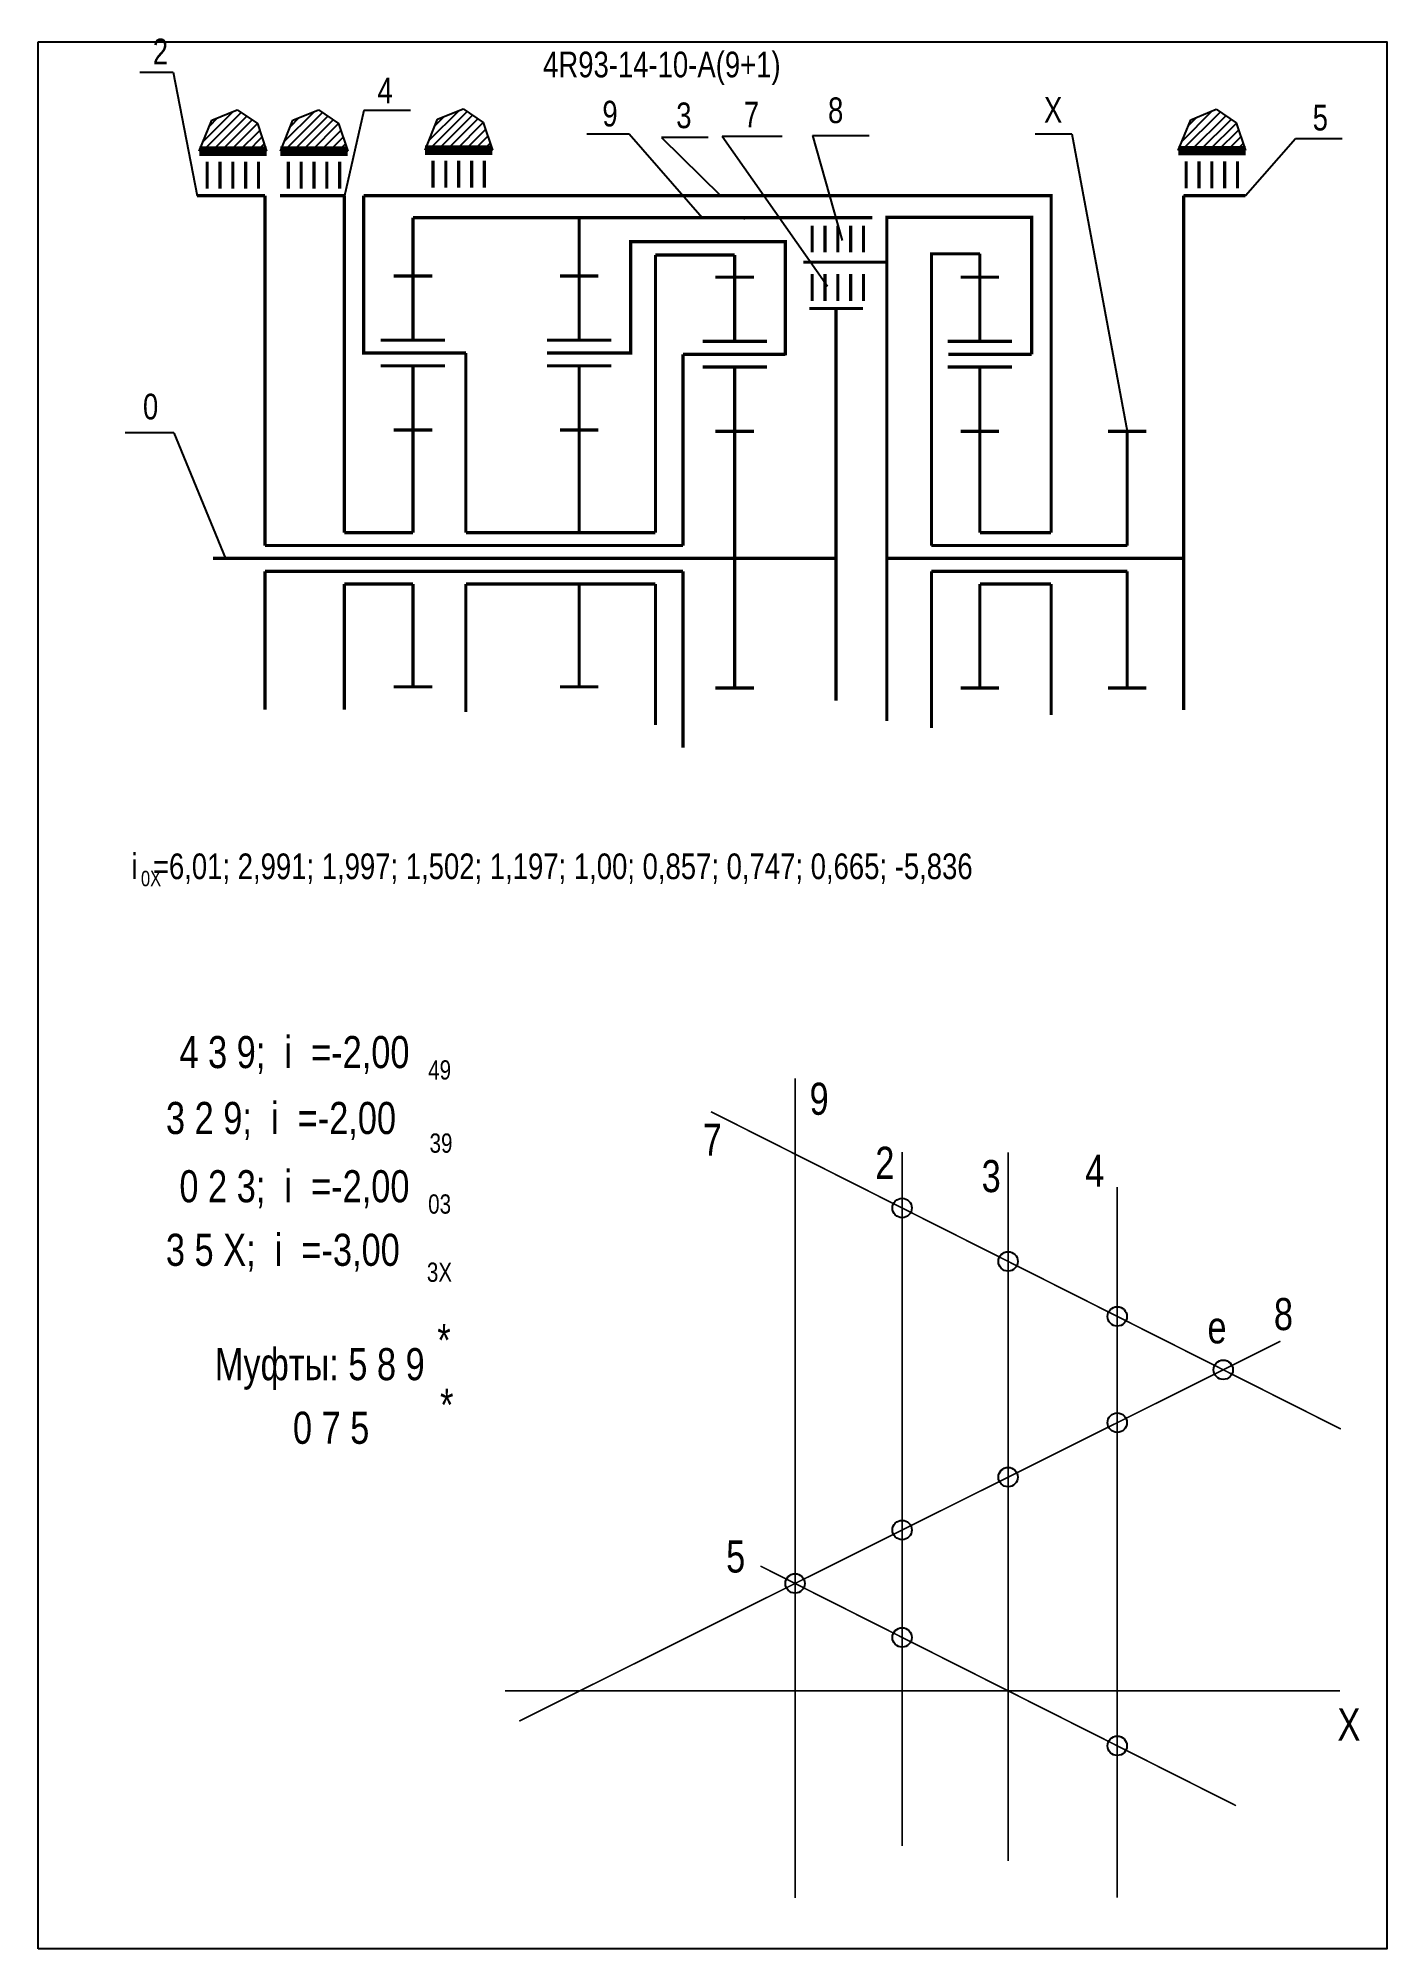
# Model space of a CAD drawing. Extents: x -352 to -142, y 153 to 450.
import ezdxf

# ---------------------------------------------------------------- set-up
doc = ezdxf.new("R2010")
doc.units = 0
doc.header["$LTSCALE"] = 15
doc.layers.get('DEFPOINTS').update_dxf_attribs({"linetype": 'CONTINUOUS'})
doc.layers.add('DIM', color=92, linetype='CONTINUOUS')
doc.layers.add('MAIN', color=5, linetype='CONTINUOUS')
doc.styles.add('AMK', font='amk.shx', dxfattribs={"width": 0.8})

msp = doc.modelspace()

# ---------------------------------------------------------------- hatches: boundary and pattern name
at = {"layer": 'DIM'}
h = msp.add_hatch(dxfattribs=at)
h.set_pattern_fill('_USER', color=0, angle=45, style=0, pattern_type=0)
h.set_pattern_definition([(45, (-75.1201, 7.1717), (-0.7071068, 0.7071068), [])])
h.paths.add_polyline_path([(-325.42, 437.69), (-327.36, 432.87), (-316.86, 432.87), (-318.31, 437.19), (-321.43, 439.31)])
h = msp.add_hatch(dxfattribs=at)
h.set_pattern_fill('_USER', color=0, angle=45, style=0, pattern_type=0)
h.set_pattern_definition([(45, (-62.4766, 7.1717), (-0.7071068, 0.7071068), [])])
h.paths.add_polyline_path([(-312.77, 437.69), (-314.72, 432.87), (-304.22, 432.87), (-305.67, 437.19), (-308.78, 439.31)])
h = msp.add_hatch(dxfattribs=at)
h.set_pattern_fill('_USER', color=0, angle=45, style=0, pattern_type=0)
h.set_pattern_definition([(45, (-39.9462, 7.3214), (-0.7071068, 0.7071068), [])])
h.paths.add_polyline_path([(-290.24, 437.84), (-292.19, 433.02), (-281.69, 433.02), (-283.14, 437.34), (-286.25, 439.46)])
h = msp.add_hatch(dxfattribs=at)
h.set_pattern_fill('_USER', color=0, angle=45, style=0, pattern_type=0)
h.set_pattern_definition([(45, (77.3324, 7.2389), (-0.7071068, 0.7071068), [])])
h.paths.add_polyline_path([(-172.96, 437.76), (-174.91, 432.94), (-164.41, 432.94), (-165.86, 437.26), (-168.98, 439.38)])

# ---------------------------------------------------------------- linework, layer by layer
at = {"layer": 'DEFPOINTS', "color": 1, "const_width": 0.25}
msp.add_lwpolyline([(-234.57, 160.8), (-234.57, 288.44)], dxfattribs=at)
at = {"layer": 'DEFPOINTS', "const_width": 0.25}
for points in [[(-149.58, 233.82), (-247.67, 283.25)], [(-217.9, 168.9), (-217.9, 276.95)], [(-201.4, 166.54), (-201.4, 276.9)], [(-184.4, 160.85), (-184.4, 271.54)], [(-277.52, 188.33), (-158.98, 247.5)], [(-165.91, 175.16), (-239.96, 212.48)], [(-279.72, 193.05), (-149.71, 193.05)]]:
    msp.add_lwpolyline(points, dxfattribs=at)
at = {"layer": 'DEFPOINTS'}
for centre in [(-217.9, 268.25), (-201.4, 259.93), (-184.4, 251.36), (-167.9, 243.05), (-184.4, 234.81), (-201.4, 226.33), (-217.9, 218.09), (-234.57, 209.77), (-217.9, 201.36), (-184.4, 184.48)]:
    msp.add_circle(centre, 1.51, dxfattribs=at)
at = {"layer": 'DIM', "color": 0}
for p, q in [((-336.6, 445.16), (-331.42, 445.16)), ((-331.42, 445.16), (-327.7, 425.92)), ((-327.36, 432.87), (-325.42, 437.69)), ((-325.42, 437.69), (-321.43, 439.31)), ((-321.43, 439.31), (-318.31, 437.19)), ((-314.72, 432.87), (-312.77, 437.69)), ((-312.77, 437.69), (-308.78, 439.31)), ((-308.78, 439.31), (-305.67, 437.19)), ((-301.73, 439.21), (-304.81, 425.67)), ((-294.47, 439.21), (-301.73, 439.21)), ((-292.19, 433.02), (-290.24, 437.84)), ((-290.24, 437.84), (-286.25, 439.46)), ((-286.25, 439.46), (-283.14, 437.34)), ((-174.91, 432.94), (-172.96, 437.76)), ((-172.96, 437.76), (-168.98, 439.38)), ((-168.98, 439.38), (-165.86, 437.26)), ((-318.31, 437.19), (-316.86, 432.87)), ((-305.67, 437.19), (-304.22, 432.87)), ((-283.14, 437.34), (-281.69, 433.02)), ((-266.98, 435.58), (-260.42, 435.58)), ((-260.42, 435.58), (-249.04, 422.51)), ((-248.1, 435), (-255.36, 435)), ((-255.36, 435), (-246.15, 425.92)), ((-245.94, 435.2), (-236.6, 435.2)), ((-245.94, 435.2), (-229.51, 411.82)), ((-231.88, 435.31), (-223.06, 435.31)), ((-231.88, 435.31), (-227.25, 418.97)), ((-197.2, 435.56), (-191.48, 435.56)), ((-191.48, 435.56), (-182.85, 389.23)), ((-165.86, 437.26), (-164.41, 432.94)), ((-156.66, 434.8), (-164.44, 425.92)), ((-149.4, 434.8), (-156.66, 434.8)), ((-164.44, 425.92), (-174.07, 425.92)), ((-242.69, 422.51), (-242.43, 422.26)), ((-331.29, 389.01), (-338.9, 389.01)), ((-331.29, 389.01), (-323.29, 369.43))]:
    msp.add_line(p, q, dxfattribs=at)
at = {"layer": 'DIM', "color": 0, "const_width": 0.5}
for points in [[(-327.7, 425.92), (-317.12, 425.92)], [(-317.12, 371.43), (-317.12, 425.92)], [(-314.77, 425.92), (-304.75, 425.92)], [(-304.75, 373.43), (-304.75, 425.92)], [(-298.88, 401.43), (-301.75, 401.43), (-301.75, 425.92)], [(-301.75, 425.92), (-194.7, 425.92), (-194.7, 373.43)], [(-164.44, 425.92), (-174.07, 425.92)], [(-174.07, 345.8), (-174.07, 425.92)], [(-268.19, 422.51), (-294.08, 422.51)], [(-268.19, 422.51), (-222.55, 422.51)], [(-220.29, 415.58), (-220.29, 422.54), (-197.72, 422.54), (-197.72, 401.23)], [(-262.98, 401.43), (-260.17, 401.43), (-260.17, 418.75), (-236.08, 418.75), (-236.08, 401.07)], [(-256.31, 416.68), (-243.97, 416.68)], [(-256.31, 416.68), (-256.31, 373.43)], [(-205.8, 416.87), (-213.33, 416.87), (-213.33, 371.43)], [(-233.28, 415.58), (-220.29, 415.58)], [(-220.29, 415.58), (-220.29, 344.12)], [(-224.01, 408.35), (-232.37, 408.35)], [(-228.19, 408.35), (-228.19, 369.43)], [(-285.84, 401.43), (-285.84, 373.43)], [(-252.01, 401.23), (-252.01, 371.43)], [(-285.84, 373.43), (-256.31, 373.43)], [(-205.8, 373.43), (-194.7, 373.43)], [(-325.2, 369.43), (-247.56, 369.43)], [(-317.12, 371.43), (-252.01, 371.43)], [(-253.17, 369.43), (-228.19, 369.43)], [(-228.19, 369.43), (-228.19, 347.28)], [(-220.29, 369.43), (-174.07, 369.43)], [(-213.33, 371.43), (-182.85, 371.43)], [(-317.12, 367.43), (-252.01, 367.43)], [(-317.12, 345.85), (-317.12, 367.43)], [(-252.01, 367.43), (-252.01, 339.93)], [(-213.33, 367.43), (-182.85, 367.43)], [(-213.33, 367.43), (-213.33, 342.99)], [(-304.75, 345.85), (-304.75, 365.43)], [(-285.84, 365.43), (-256.31, 365.43)], [(-285.84, 365.43), (-285.84, 345.52)], [(-256.31, 365.43), (-256.31, 343.46)], [(-205.8, 365.43), (-194.7, 365.43)], [(-194.7, 365.43), (-194.7, 345.06)]]:
    msp.add_lwpolyline(points, dxfattribs=at)
at = {"layer": 'DIM', "color": 0}
for points in [[(-304.75, 373.43, 0.5, 0.5, 0), (-294.08, 373.43, 0.5, 0.5, 0)], [(-304.75, 365.43, 0.5, 0.5, 0), (-294.08, 365.43, 0.5, 0.5, 0)]]:
    msp.add_lwpolyline(points, format="xyseb", dxfattribs=at)
at = {"layer": 'MAIN'}
for points in [[(-352.43, 152.87), (-352.43, 449.87)], [(-352.43, 449.87), (-142.43, 449.87), (-142.43, 152.87), (-352.43, 152.87)]]:
    msp.add_lwpolyline(points, dxfattribs=at)
at = {"layer": 'MAIN', "color": 0}
for points, const_width in [([(-327.36, 432.87), (-316.86, 432.87)], 1.5), ([(-314.72, 432.87), (-304.22, 432.87)], 1.5), ([(-292.19, 433.02), (-281.69, 433.02)], 1.5), ([(-282.95, 431.37), (-282.95, 427.17)], 0.5), ([(-174.91, 432.94), (-164.41, 432.94)], 1.5), ([(-165.67, 431.29), (-165.67, 427.09)], 0.5), ([(-318.13, 431.22), (-318.13, 427.02)], 0.5), ([(-305.48, 431.22), (-305.48, 427.02)], 0.5), ([(-294.08, 413.43), (-294.08, 422.51)], 0.5), ([(-268.19, 413.43), (-268.19, 422.51)], 0.5), ([(-223.91, 421.28), (-223.91, 417.08)], 0.5), ([(-243.97, 413.23), (-243.97, 416.68)], 0.5), ([(-205.8, 403.23), (-205.8, 416.87)], 0.5), ([(-294.08, 413.43), (-297.08, 413.43)], 0.5), ([(-294.08, 403.43), (-294.08, 413.43)], 0.5), ([(-294.08, 413.43), (-291.08, 413.43)], 0.5), ([(-268.19, 413.43), (-271.19, 413.43)], 0.5), ([(-268.19, 403.43), (-268.19, 413.43)], 0.5), ([(-268.19, 413.43), (-265.19, 413.43)], 0.5), ([(-223.91, 413.72), (-223.91, 409.52)], 0.5), ([(-243.97, 413.23), (-246.97, 413.23)], 0.5), ([(-243.97, 403.23), (-243.97, 413.23)], 0.5), ([(-243.97, 413.23), (-240.97, 413.23)], 0.5), ([(-205.8, 413.23), (-208.8, 413.23)], 0.5), ([(-205.8, 413.23), (-202.8, 413.23)], 0.5), ([(-294.08, 399.43), (-299.08, 399.43)], 0.5), ([(-285.84, 401.43), (-298.88, 401.43)], 0.5), ([(-294.08, 389.43), (-294.08, 399.43), (-289.08, 399.43)], 0.5), ([(-262.98, 401.43), (-273.2, 401.43)], 0.5), ([(-268.19, 399.43), (-273.19, 399.43)], 0.5), ([(-268.19, 389.43), (-268.19, 399.43), (-263.19, 399.43)], 0.5), ([(-236.08, 401.23), (-252.01, 401.23)], 0.5), ([(-243.97, 399.23), (-248.97, 399.23)], 0.5), ([(-243.97, 389.23), (-243.97, 399.23), (-238.97, 399.23)], 0.5), ([(-205.8, 399.23), (-210.8, 399.23)], 0.5), ([(-197.72, 401.23), (-210.71, 401.23)], 0.5), ([(-205.8, 389.23), (-205.8, 399.23), (-200.8, 399.23)], 0.5), ([(-294.08, 389.43), (-297.08, 389.43)], 0.5), ([(-294.08, 373.43), (-294.08, 389.43)], 0.5), ([(-294.08, 389.43), (-291.08, 389.43)], 0.5), ([(-268.19, 389.43), (-271.19, 389.43)], 0.5), ([(-268.19, 373.43), (-268.19, 389.43)], 0.5), ([(-268.19, 389.43), (-265.19, 389.43)], 0.5), ([(-243.97, 389.23), (-246.97, 389.23)], 0.5), ([(-243.97, 369.43), (-243.97, 389.23)], 0.5), ([(-243.97, 389.23), (-240.97, 389.23)], 0.5), ([(-205.8, 389.23), (-208.8, 389.23)], 0.5), ([(-205.8, 373.43), (-205.8, 389.23)], 0.5), ([(-205.8, 389.23), (-202.8, 389.23)], 0.5), ([(-182.85, 389.23), (-185.85, 389.23)], 0.5), ([(-182.85, 371.43), (-182.85, 389.23)], 0.5), ([(-182.85, 389.23), (-179.85, 389.23)], 0.5), ([(-243.97, 369.43), (-243.97, 349.23)], 0.5), ([(-182.85, 367.43), (-182.85, 349.23)], 0.5), ([(-294.08, 365.43), (-294.08, 349.43)], 0.5), ([(-268.19, 365.43), (-268.19, 349.43)], 0.5), ([(-205.8, 365.43), (-205.8, 349.23)], 0.5), ([(-294.08, 349.43), (-297.08, 349.43)], 0.5), ([(-294.08, 349.43), (-291.08, 349.43)], 0.5), ([(-268.19, 349.43), (-271.19, 349.43)], 0.5), ([(-268.19, 349.43), (-265.19, 349.43)], 0.5), ([(-243.97, 349.23), (-246.97, 349.23)], 0.5), ([(-243.97, 349.23), (-240.97, 349.23)], 0.5), ([(-205.8, 349.23), (-208.8, 349.23)], 0.5), ([(-205.8, 349.23), (-202.8, 349.23)], 0.5), ([(-182.85, 349.23), (-185.85, 349.23)], 0.5), ([(-182.85, 349.23), (-179.85, 349.23)], 0.5)]:
    msp.add_lwpolyline(points, dxfattribs=dict(at, const_width=const_width))
for points in [[(-290.95, 431.37, 0.5, 0.5, 0), (-290.95, 427.17, 0.5, 0.5, 0)], [(-288.95, 431.37, 0.5, 0.5, 0), (-288.95, 427.17, 0.5, 0.5, 0)], [(-286.95, 431.37, 0.5, 0.5, 0), (-286.95, 427.17, 0.5, 0.5, 0)], [(-284.95, 431.37, 0.5, 0.5, 0), (-284.95, 427.17, 0.5, 0.5, 0)], [(-173.67, 431.29, 0.5, 0.5, 0), (-173.67, 427.09, 0.5, 0.5, 0)], [(-171.67, 431.29, 0.5, 0.5, 0), (-171.67, 427.09, 0.5, 0.5, 0)], [(-169.67, 431.29, 0.5, 0.5, 0), (-169.67, 427.09, 0.5, 0.5, 0)], [(-167.67, 431.29, 0.5, 0.5, 0), (-167.67, 427.09, 0.5, 0.5, 0)], [(-326.13, 431.22, 0.5, 0.5, 0), (-326.13, 427.02, 0.5, 0.5, 0)], [(-324.13, 431.22, 0.5, 0.5, 0), (-324.13, 427.02, 0.5, 0.5, 0)], [(-322.13, 431.22, 0.5, 0.5, 0), (-322.13, 427.02, 0.5, 0.5, 0)], [(-320.13, 431.22, 0.5, 0.5, 0), (-320.13, 427.02, 0.5, 0.5, 0)], [(-313.48, 431.22, 0.5, 0.5, 0), (-313.48, 427.02, 0.5, 0.5, 0)], [(-311.48, 431.22, 0.5, 0.5, 0), (-311.48, 427.02, 0.5, 0.5, 0)], [(-309.48, 431.22, 0.5, 0.5, 0), (-309.48, 427.02, 0.5, 0.5, 0)], [(-307.48, 431.22, 0.5, 0.5, 0), (-307.48, 427.02, 0.5, 0.5, 0)], [(-231.91, 421.28, 0.5, 0.5, 0), (-231.91, 417.08, 0.5, 0.5, 0)], [(-229.91, 421.28, 0.5, 0.5, 0), (-229.91, 417.08, 0.5, 0.5, 0)], [(-227.91, 421.28, 0.5, 0.5, 0), (-227.91, 417.08, 0.5, 0.5, 0)], [(-225.91, 421.28, 0.5, 0.5, 0), (-225.91, 417.08, 0.5, 0.5, 0)], [(-231.91, 413.72, 0.5, 0.5, 0), (-231.91, 409.52, 0.5, 0.5, 0)], [(-229.91, 413.72, 0.5, 0.5, 0), (-229.91, 409.52, 0.5, 0.5, 0)], [(-227.91, 413.72, 0.5, 0.5, 0), (-227.91, 409.52, 0.5, 0.5, 0)], [(-225.91, 413.72, 0.5, 0.5, 0), (-225.91, 409.52, 0.5, 0.5, 0)], [(-289.08, 403.43, 0.5, 0.5, 0), (-299.08, 403.43, 0.5, 0.5, 0)], [(-263.19, 403.43, 0.5, 0.5, 0), (-273.19, 403.43, 0.5, 0.5, 0)], [(-238.97, 403.23, 0.5, 0.5, 0), (-248.97, 403.23, 0.5, 0.5, 0)], [(-200.8, 403.23, 0.5, 0.5, 0), (-210.8, 403.23, 0.5, 0.5, 0)]]:
    msp.add_lwpolyline(points, format="xyseb", dxfattribs=at)

# ---------------------------------------------------------------- texts
at = {"layer": 'DIM', "color": 0, "style": 'AMK', "width": 0.8}
for s, height, p in [('2', 4, (-334.59, 446.39)), ('4R93-14-10-A(9+1)', 4, (-273.81, 444.36)), ('4', 4, (-299.61, 440.33)), ('9', 4, (-264.58, 436.71)), ('3', 4, (-253.08, 436.44)), ('7', 4, (-242.55, 436.56)), ('8', 4, (-229.44, 437.23)), ('X', 4, (-195.82, 437.29)), ('5', 4, (-153.97, 436.08)), ('0', 4, (-336.12, 391.08)), ('i  =6,01; 2,991; 1,997; 1,502; 1,197; 1,00; 0,857; 0,747; 0,665; -5,836', 4, (-337.9, 319.47)), ('0X', 2.4, (-336.43, 318.37)), ('    4 3 9;  i  =-2,00', 5, (-336.39, 290.04)), ('49', 3, (-291.71, 288.26)), ('9', 5, (-232.31, 282.77)), ('     3 2 9;  i  =-2,00', 5, (-339.97, 279.77)), ('39', 3, (-291.49, 276.86)), ('7', 5, (-248.95, 276.38)), ('2', 5, (-222.08, 272.79)), ('    0 2 3;  i  =-2,00', 5, (-336.39, 269.14)), ('3', 5, (-205.52, 270.72)), ('4', 5, (-189.39, 271.55)), ('03', 3, (-291.71, 267.37)), ('     3 5 X;  i  =-3,00', 5, (-339.98, 259.24)), ('3X', 3, (-291.91, 256.75)), ('8', 5, (-160.01, 249.23)), ('*', 5, (-290.28, 245.16)), ('e', 5, (-170.35, 247.16)), ('Муфты: 5 8 9', 5, (-324.94, 241.43)), ('*', 5, (-289.85, 235.09)), ('       0 7 5', 5, (-323.17, 231.52)), ('5', 5, (-245.31, 211.47)), ('X', 5, (-150.11, 185.3))]:
    msp.add_text(s, height=height, dxfattribs=at).set_placement(p)

doc.saveas('drawing.dxf')
